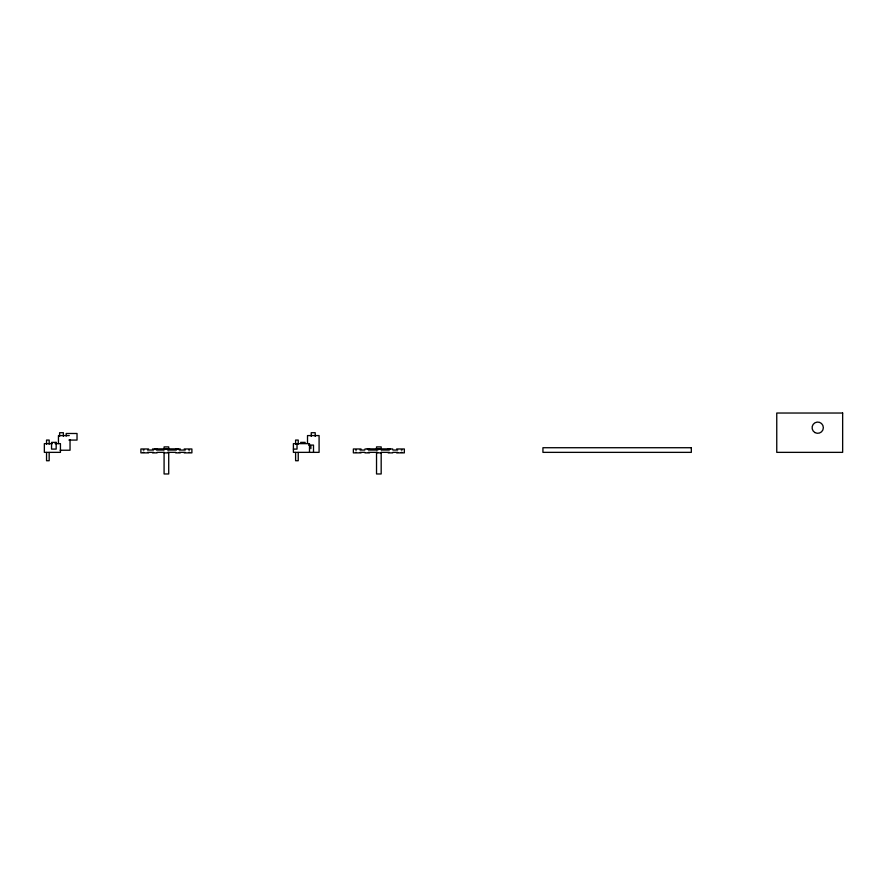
<?xml version="1.0" encoding="UTF-8"?>
<svg xmlns="http://www.w3.org/2000/svg" width="887" height="887" viewBox="0 0 887 887"><rect width="100%" height="100%" fill="white"/><g stroke="black" fill="none" stroke-linecap="round" stroke-linejoin="round"><path stroke-width="1.33" d="M69.264 435.584L58.453 435.584L58.453 443.578M68.898 440.074L77.025 440.074L77.025 433.488L66.192 433.488L66.192 436.127M300.604 442.38L305.228 442.38M52.4 443.644L44.35 443.644L44.35 452.359L60.438 452.359L60.438 443.644L55.072 443.644M308.554 445.086L313.499 445.086L313.499 452.359M154.804 448.877L177.999 448.877M367.262 448.877L390.457 448.877M148.617 448.977L140.9 448.977L140.9 452.869L148.617 452.869M152.497 448.977L157.099 448.977M164.095 448.977L168.696 448.977M175.693 448.977L180.294 448.977M184.186 448.977L191.891 448.977L191.891 452.869L184.186 452.869M293.397 449.099L297.023 449.099L297.023 443.644M361.064 448.977L353.359 448.977L353.359 452.869L361.064 452.869M364.956 448.977L369.557 448.977M376.554 448.977L381.155 448.977M388.151 448.977L392.753 448.977M396.644 448.977L404.35 448.977L404.35 452.869L396.644 452.869M143.206 450.042L143.993 450.042M147.541 450.042L153.595 450.042M156.356 450.042L163.995 450.042M167.599 450.042L176.446 450.042M179.196 450.042L185.261 450.042M188.798 450.042L189.596 450.042M355.665 450.042L356.452 450.042M360 450.042L364.856 450.042M368.382 450.042L377.851 450.042M381.255 450.042L389.338 450.042M392.852 450.042L397.709 450.042M401.257 450.042L402.055 450.042M60.15 450.23L70.04 450.23L70.04 439.575M143.206 452.359L143.993 452.359M147.541 452.359L153.595 452.359M157.043 452.359L163.995 452.359M167.599 452.359L175.759 452.359M179.196 452.359L185.261 452.359M188.798 452.359L189.596 452.359M355.665 452.359L356.452 452.359M360 452.359L364.856 452.359M368.382 452.359L377.651 452.359M381.255 452.359L389.338 452.359M392.852 452.359L397.709 452.359M401.257 452.359L402.055 452.359M152.497 452.869L157.099 452.869M164.095 452.869L168.696 452.869M175.693 452.869L180.294 452.869M364.956 452.869L369.557 452.869M376.554 452.869L381.155 452.869M388.151 452.869L392.753 452.869M381.177 449.609L381.177 446.904L376.531 446.904L376.531 449.609M381.177 452.326L381.177 473.968L376.531 473.968L376.531 452.326M315.207 436.404L315.207 432.712L311.237 432.712L311.237 436.404M310.893 446.139L310.893 448.611M309.496 452.359L309.496 443.644L293.397 443.644L293.397 452.359L319.087 452.359L319.087 435.584L307.512 435.584L307.512 443.323M298.232 444.199L298.232 440.063L295.604 440.063L295.604 444.199M298.232 452.459L298.232 460.73L295.604 460.73L295.604 452.459M168.718 449.609L168.718 446.904L164.084 446.904L164.084 449.609M168.718 452.326L168.718 473.968L164.084 473.968L164.084 452.326M63.376 436.404L63.376 432.712L59.617 432.712L59.617 436.404M49.173 444.199L49.173 440.063L46.545 440.063L46.545 444.199M49.173 452.459L49.173 460.73L46.545 460.73L46.545 452.459M842.65 413.032L776.757 413.032L776.757 452.359L842.65 452.359L842.65 413.032M56.169 442.38L51.557 442.38L51.557 449.099L56.169 449.099L56.169 442.38M691.328 447.724L542.933 447.724L542.933 452.359L691.328 452.359L691.328 447.724M814.909 432.557A5.621 5.621 0 0 0 823.347 427.689A5.621 5.621 0 0 0 814.909 422.811A5.621 5.621 0 0 0 814.909 432.557"/></g></svg>
